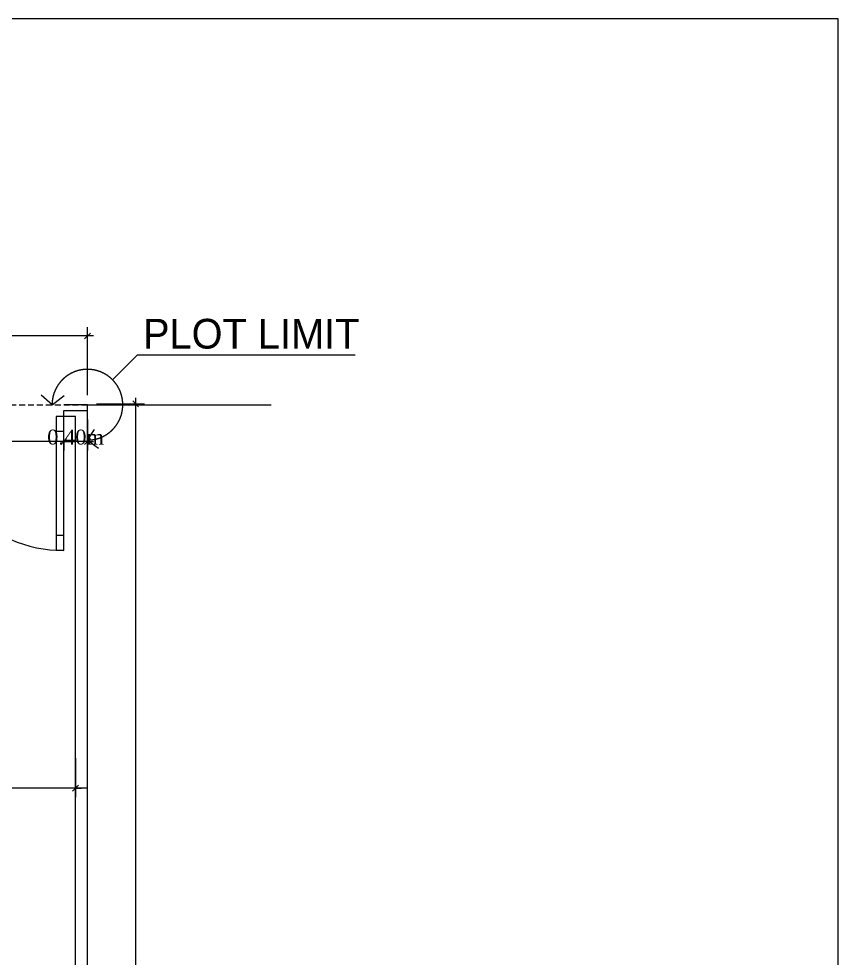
# Model space of a CAD drawing. Header units: millimetres. Extents: x -9083 to 924194, y -232449 to 321637.
# Drawn here: x 661432 to 675218, y 260947 to 276755 of the extents above; entities that cross this region are included whole.
import ezdxf

# ---------------------------------------------------------------- set-up
doc = ezdxf.new("R2010")
doc.units = ezdxf.units.MM
doc.header["$LTSCALE"] = 400
doc.header["$MEASUREMENT"] = 0
doc.header["$PDMODE"] = 3
doc.linetypes.add('( Hidden )', pattern=[0.375, 0.25, -0.125])
doc.linetypes.add('HIDDEN', pattern=[0.375, 0.25, -0.125])
doc.layers.get('0').update_dxf_attribs({"lineweight": 0, "true_color": 0xff1414})
doc.layers.get('Defpoints').update_dxf_attribs({"color": 8, "lineweight": 5})
doc.layers.add('-Wall', color=12, linetype='Continuous')
doc.layers.add('REV. CLOUD', color=2, linetype='Continuous')
for name, color, linetype, lineweight in [('A-DOOR', 2, 'Continuous', 9), ('AR-dim-in', 134, 'Continuous', 0), ('AR-Parapet', 2, 'Continuous', 18), ('AR-PlotLimit', 30, 'HIDDEN', 0), ('DIM-OUT', 3, 'Continuous', 5), ('P-visible0', 111, 'Continuous', 18)]:
    doc.layers.add(name, color=color, linetype=linetype, lineweight=lineweight)
doc.styles.add('ms-100', font='simplex.shx', dxfattribs={"width": 0.8})
doc.styles.add('ROMAN', font='times.ttf')
doc.styles.add('XREF$0$STANDARD', font='verdana.ttf')
doc.dimstyles.new('ms-100', dxfattribs={"dimtxt": 0.4, "dimasz": 0.1, "dimexe": 0.1, "dimexo": 0.1, "dimgap": 0, "dimtad": 0, "dimdec": 0, "dimlfac": 100, "dimdsep": 46, "dimtxsty": 'ms-100', "dimblk": 'OPEN90', "dimcen": 0.15, "dimdle": 0.1, "dimse1": 1, "dimse2": 1, "dimclrd": 250, "dimclre": 250, "dimadec": 0, "dimazin": 0, "dimtfac": 1, "dimtdec": 0, "dimtix": 1, "dimtmove": 1, "dimatfit": 3, "dimldrblk": 'ARCHTICK', "dimfxl": 1, "dimtolj": 1, "dimtzin": 0, "dimlwd": -1, "dimlwe": -1, "dimarcsym": 0})
doc.dimstyles.new('SITE DIM', dxfattribs={"dimscale": 0, "dimtxt": 250, "dimasz": 100, "dimexe": 150, "dimexo": 150, "dimgap": 0, "dimtad": 0, "dimlfac": 0.001, "dimzin": 0, "dimdsep": 46, "dimtxsty": 'ROMAN', "dimblk": 'OBLIQUE', "dimcen": 150, "dimdle": 100, "dimclrd": 1, "dimclre": 1, "dimclrt": 3, "dimadec": 0, "dimazin": 0, "dimtfac": 100, "dimtix": 1, "dimtofl": 0, "dimtmove": 0, "dimatfit": 0, "dimldrblk": 'OBLIQUE', "dimfxl": 150, "dimtvp": 0.285714, "dimtolj": 1, "dimtzin": 0, "dimarcsym": 0})

# ---------------------------------------------------------------- blocks, each defined once
blk = doc.blocks.new('plot limits')
at = {"lineweight": 15}
for p, q in [((-20401.66, -13362.229), (-20401.24, -13361.809)), ((-20401.24, -13361.809), (-20397.575, -13361.809)), ((-20402.675, -13362.65), (-20402.859, -13362.489)), ((-20402.675, -13362.65), (-20402.474, -13362.493)), ((-20402.081, -13363.244), (-20401.962, -13363.068)), ((-20402.081, -13363.244), (-20401.894, -13363.379))]:
    blk.add_line(p, q, dxfattribs=at)
blk.add_arc((-20402.081, -13362.65), 0.595, 270, 180, dxfattribs=at)
blk = doc.blocks.new('_Oblique')
at = {"color": 0, "linetype": 'ByBlock', "lineweight": -2}
blk.add_line((-0.5, -0.5), (0.5, 0.5), dxfattribs=at)
blk = doc.blocks.new('*D208')
at = {"layer": 'Defpoints', "color": 0, "transparency": 16777216}
for p in [(662587, 271417), (601587, 270274), (662587, 270274)]:
    blk.add_point(p, dxfattribs=at)
at = {"layer": 'DIM-OUT', "color": 1, "lineweight": -2, "transparency": 16777216}
for p, q in [((601587, 270424), (601587, 271567)), ((662587, 270424), (662587, 271567)), ((601487, 271417), (631537, 271417)), ((662687, 271417), (632637, 271417))]:
    blk.add_line(p, q, dxfattribs=at)
at = {"layer": 'DIM-OUT', "color": 1, "lineweight": -2, "transparency": 16777216, "xscale": 100, "yscale": 100, "zscale": 100, "rotation": 180}
blk.add_blockref('_Oblique', (601587, 271417), dxfattribs=at)
at = {"layer": 'DIM-OUT', "color": 1, "lineweight": -2, "transparency": 16777216, "xscale": 100, "yscale": 100, "zscale": 100}
blk.add_blockref('_Oblique', (662587, 271417), dxfattribs=at)
at = {"layer": 'DIM-OUT', "color": 3, "transparency": 16777216, "insert": (632087, 271490), "char_height": 250, "attachment_point": 5, "style": 'ROMAN'}
blk.add_mtext('\\A1;61.00m', dxfattribs=at)
blk = doc.blocks.new('*D210')
at = {"layer": 'Defpoints', "color": 0, "transparency": 16777216}
for p in [(662587, 270274), (662587, 194061), (663398, 194061)]:
    blk.add_point(p, dxfattribs=at)
at = {"layer": 'DIM-OUT', "color": 1, "lineweight": -2, "transparency": 16777216}
for p, q in [((663398, 270374), (663398, 232523)), ((662737, 270274), (663548, 270274)), ((663398, 193961), (663398, 231812)), ((662737, 194061), (663548, 194061))]:
    blk.add_line(p, q, dxfattribs=at)
at = {"layer": 'DIM-OUT', "color": 1, "lineweight": -2, "transparency": 16777216, "xscale": 100, "yscale": 100, "zscale": 100}
for p, rotation in [((663398, 270274), 90), ((663398, 194061), 270)]:
    blk.add_blockref('_Oblique', p, dxfattribs=dict(at, rotation=rotation))
at = {"layer": 'DIM-OUT', "color": 3, "transparency": 16777216, "insert": (663326, 232167), "char_height": 250, "attachment_point": 5, "rotation": 90, "style": 'ROMAN'}
blk.add_mtext('\\A1;7620', dxfattribs=at)
blk = doc.blocks.new('*D212')
at = {"layer": 'Defpoints', "color": 0, "transparency": 16777216}
for p in [(662587, 270160), (662187, 269811), (662587, 269640)]:
    blk.add_point(p, dxfattribs=at)
at = {"layer": 'DIM-OUT', "color": 1, "lineweight": -2, "transparency": 16777216}
for p, q in [((662587, 270010), (662587, 269490)), ((662187, 269640), (662087, 269640)), ((662187, 269661), (662187, 269490)), ((662587, 269640), (662687, 269640))]:
    blk.add_line(p, q, dxfattribs=at)
at = {"layer": 'DIM-OUT', "color": 1, "lineweight": -2, "transparency": 16777216, "xscale": 100, "yscale": 100, "zscale": 100}
blk.add_blockref('_Oblique', (662187, 269640), dxfattribs=at)
at = {"layer": 'DIM-OUT', "color": 1, "lineweight": -2, "transparency": 16777216, "xscale": 100, "yscale": 100, "zscale": 100, "rotation": 180}
blk.add_blockref('_Oblique', (662587, 269640), dxfattribs=at)
at = {"layer": 'DIM-OUT', "color": 3, "transparency": 16777216, "insert": (662387, 269713), "char_height": 250, "attachment_point": 5, "style": 'ROMAN'}
blk.add_mtext('\\A1;0.40m', dxfattribs=at)
blk = doc.blocks.new('_Open90')
at = {"color": 0, "linetype": 'ByBlock', "lineweight": -2}
for p, q in [((0, 0), (-1, 0)), ((-0.5, 0.5), (0, 0)), ((0, 0), (-0.5, -0.5))]:
    blk.add_line(p, q, dxfattribs=at)
blk = doc.blocks.new('*D228')
at = {"layer": 'AR-dim-in', "color": 250, "transparency": 16777216}
for p, q in [((662387, 263807), (662486, 263807)), ((662587, 263807), (662488, 263807))]:
    blk.add_line(p, q, dxfattribs=at)
at = {"layer": 'Defpoints', "color": 0, "linetype": 'Continuous', "transparency": 16777216}
for p in [(662387, 263807), (662387, 263146), (662587, 263146)]:
    blk.add_point(p, dxfattribs=at)
at = {"layer": 'AR-dim-in', "color": 250, "linetype": 'Continuous', "transparency": 16777216, "xscale": 0.1, "yscale": 0.1, "zscale": 0.1, "rotation": 180}
blk.add_blockref('_Open90', (662387, 263807), dxfattribs=at)
at = {"layer": 'AR-dim-in', "color": 250, "linetype": 'Continuous', "transparency": 16777216, "xscale": 0.1, "yscale": 0.1, "zscale": 0.1}
blk.add_blockref('_Open90', (662587, 263807), dxfattribs=at)
at = {"layer": 'AR-dim-in', "color": 0, "linetype": 'Continuous', "transparency": 16777216, "insert": (662487, 263807), "char_height": 0.4, "attachment_point": 5, "style": 'ms-100'}
blk.add_mtext('\\A1;20000', dxfattribs=at)
blk = doc.blocks.new('_ArchTick')
at = {"color": 0, "linetype": 'ByBlock', "const_width": 0.15}
blk.add_lwpolyline([(-0.5, -0.5), (0.5, 0.5)], dxfattribs=at)
blk = doc.blocks.new('Double-Glass 1 - 1830 x 2134mm-227683-G_F')
at = {"layer": 'A-DOOR', "lineweight": 18}
for p, q in [((-915.5, 917.1), (-915.5, 1019.1)), ((-915.5, 1019.1), (-864, 1019.1)), ((-864, 917.1), (-864, 1019.1)), ((864, 916.6), (864, 1018.6)), ((914.9, 1018.6), (864, 1018.6)), ((914.9, 916.6), (914.9, 1018.6)), ((-915.5, 917.1), (-864, 917.1)), ((864, 916.6), (914.9, 916.6)), ((-915.5, 204.4), (-864, 204.4)), ((-915.5, 102.8), (-915.5, 204.4)), ((-864, 102.8), (-864, 204.4)), ((914.9, 204.4), (864, 204.4)), ((864, 102.4), (864, 204.4)), ((914.9, 102.4), (914.9, 204.4)), ((-915.5, 102.8), (-864, 102.8)), ((914.9, 102.4), (864, 102.4))]:
    blk.add_line(p, q, dxfattribs=at)
at = {"layer": 'A-DOOR'}
for p, q in [((-915.5, 204.4), (-915.5, 917.1)), ((-864, 204.4), (-864, 917.1)), ((864, 204.4), (864, 916.6)), ((914.9, 204.4), (914.9, 916.6))]:
    blk.add_line(p, q, dxfattribs=at)
for centre, radius, start, end in [((-915, 102.7), 916.2, 357.01098, 90.03335), ((914.8, 102.4), 916.1, 89.99407, 182.96901)]:
    blk.add_arc(centre, radius, start, end, dxfattribs=at)
blk = doc.blocks.new('*D257')
at = {"layer": 'Defpoints', "color": 0, "transparency": 16777216}
for p in [(657687, 269961), (662187, 269811), (662187, 269640)]:
    blk.add_point(p, dxfattribs=at)
at = {"layer": 'DIM-OUT', "color": 1, "lineweight": -2, "transparency": 16777216}
for p, q in [((657687, 269811), (657687, 269490)), ((657587, 269640), (659474, 269640)), ((662287, 269640), (660400, 269640)), ((662187, 269661), (662187, 269490))]:
    blk.add_line(p, q, dxfattribs=at)
at = {"layer": 'DIM-OUT', "color": 1, "lineweight": -2, "transparency": 16777216, "xscale": 100, "yscale": 100, "zscale": 100, "rotation": 180}
blk.add_blockref('_Oblique', (657687, 269640), dxfattribs=at)
at = {"layer": 'DIM-OUT', "color": 1, "lineweight": -2, "transparency": 16777216, "xscale": 100, "yscale": 100, "zscale": 100}
blk.add_blockref('_Oblique', (662187, 269640), dxfattribs=at)
at = {"layer": 'DIM-OUT', "color": 3, "transparency": 16777216, "insert": (659937, 269713), "char_height": 250, "attachment_point": 5, "style": 'ROMAN'}
blk.add_mtext('\\A1;4.50m', dxfattribs=at)
blk = doc.blocks.new('*D258')
at = {"layer": 'AR-dim-in', "color": 250, "transparency": 16777216}
for p, q in [((662187, 269640), (662386, 269640)), ((662587, 269640), (662388, 269640))]:
    blk.add_line(p, q, dxfattribs=at)
at = {"layer": 'Defpoints', "color": 0, "linetype": 'Continuous', "transparency": 16777216}
for p in [(662587, 270160), (662187, 269811), (662587, 269640)]:
    blk.add_point(p, dxfattribs=at)
at = {"layer": 'AR-dim-in', "color": 250, "linetype": 'Continuous', "transparency": 16777216, "xscale": 0.1, "yscale": 0.1, "zscale": 0.1, "rotation": 180}
blk.add_blockref('_Open90', (662187, 269640), dxfattribs=at)
at = {"layer": 'AR-dim-in', "color": 250, "linetype": 'Continuous', "transparency": 16777216, "xscale": 0.1, "yscale": 0.1, "zscale": 0.1}
blk.add_blockref('_Open90', (662587, 269640), dxfattribs=at)
at = {"layer": 'AR-dim-in', "color": 0, "linetype": 'Continuous', "transparency": 16777216, "insert": (662387, 269640), "char_height": 0.4, "attachment_point": 5, "style": 'ms-100'}
blk.add_mtext('\\A1;40000', dxfattribs=at)
blk = doc.blocks.new('*D263')
at = {"layer": 'Defpoints', "color": 0, "linetype": 'ByBlock', "transparency": 16777216}
for p in [(654687, 264461), (662387, 264461), (654687, 263807)]:
    blk.add_point(p, dxfattribs=at)
at = {"layer": 'P-visible0', "color": 1, "linetype": 'ByBlock', "lineweight": -2, "transparency": 16777216}
for p, q in [((654687, 264311), (654687, 263657)), ((662387, 264311), (662387, 263657)), ((654587, 263807), (658078, 263807)), ((662487, 263807), (658996, 263807))]:
    blk.add_line(p, q, dxfattribs=at)
at = {"layer": 'P-visible0', "color": 1, "linetype": 'ByBlock', "lineweight": -2, "transparency": 16777216, "xscale": 100, "yscale": 100, "zscale": 100, "rotation": 180}
blk.add_blockref('_Oblique', (654687, 263807), dxfattribs=at)
at = {"layer": 'P-visible0', "color": 1, "linetype": 'ByBlock', "lineweight": -2, "transparency": 16777216, "xscale": 100, "yscale": 100, "zscale": 100}
blk.add_blockref('_Oblique', (662387, 263807), dxfattribs=at)
at = {"layer": 'P-visible0', "color": 3, "linetype": 'ByBlock', "transparency": 16777216, "insert": (658537, 263879), "char_height": 250, "attachment_point": 5, "style": 'ROMAN'}
blk.add_mtext('\\A1;7.70m', dxfattribs=at)

msp = doc.modelspace()

# ---------------------------------------------------------------- linework, layer by layer
at = {"layer": '-Wall', "ltscale": 0.02}
msp.add_lwpolyline([(675218.28376, 276754.70342), (564302.39933, 276754.70342), (564302.39933, 184157.19153), (675218.28376, 184157.19153)], close=True, dxfattribs=at)
at = {"layer": 'AR-dim-in', "linetype": 'Continuous'}
msp.add_line((662586.8647, 270160.4877), (662586.86631, 270260.51725), dxfattribs=at)
msp.add_line((662586.8647, 270160.4877), (662586.86631, 270260.51725), dxfattribs=at)
at = {"layer": 'AR-Parapet', "linetype": '( Hidden )'}
msp.add_line((601586.8647, 270260.51725), (665592.13106, 270260.54681), dxfattribs=at)
at = {"layer": 'AR-Parapet', "linetype": 'Continuous'}
msp.add_line((662586.8647, 270260.51725), (665679.5669, 270260.51725), dxfattribs=at)
for points in [[(662386.8647, 194060.51725), (662586.8647, 194060.51725), (662586.8647, 270260.51725), (662186.8647, 270260.51725)], [(662386.8647, 194060.51725), (662386.8647, 194060.51725), (662386.8647, 270060.51725), (662186.8647, 270060.51725)]]:
    msp.add_lwpolyline(points, dxfattribs=at)
at = {"layer": 'REV. CLOUD', "linetype": 'Continuous'}
for p, q in [((662186.8647, 269960.18237), (662186.8647, 270160.4877)), ((662186.8647, 270160.4877), (662586.8647, 270160.4877)), ((662186.8647, 269960.18237), (662186.8647, 270160.4877)), ((662186.8647, 270160.4877), (662586.8647, 270160.4877))]:
    msp.add_line(p, q, dxfattribs=at)

# ---------------------------------------------------------------- block references
at = {"layer": 'A-DOOR', "xscale": 2.458463724356186, "yscale": 2.458463724356186, "zscale": 2.458463724356186, "rotation": 180}
msp.add_blockref('Double-Glass 1 - 1830 x 2134mm-227683-G_F', (659936.05936, 270313.20123), dxfattribs=at)
at = {"layer": 'AR-PlotLimit', "lineweight": 15, "xscale": 1000.000000014552, "yscale": 1000.000000014552, "zscale": 1000.000000014552}
msp.add_blockref('plot limits', (21064667.73735, 13632910.3963), dxfattribs=at)

# ---------------------------------------------------------------- texts
at = {"layer": 'AR-PlotLimit', "lineweight": 15, "insert": (665342.38323, 271451.95833), "char_height": 500, "width": 4789.0153379, "attachment_point": 5, "style": 'XREF$0$STANDARD'}
msp.add_mtext('{\\fStylus BT|b0|i0|c0|p34;PLOT LIMIT}', dxfattribs=at)

# ---------------------------------------------------------------- dimensions: what is measured, and where the dimension line sits
at = {"layer": 'AR-dim-in', "linetype": 'Continuous'}
for base, p1, p2, picture, middle in [((662586.8647, 269640.1932), (662186.8647, 269810.73734), (662586.8647, 270160.4877), '*D258', (662386.8647, 269640.1932)), ((662386.8647, 263806.53749), (662586.8647, 263145.82959), (662386.8647, 263145.82959), '*D228', (662486.8647, 263806.53749))]:
    dim = msp.add_linear_dim(base=base, p1=p1, p2=p2, dimstyle='ms-100', override={"dimfxl": 0.08, "dimfxlon": 1, "dimarcsym": 1}, dxfattribs=at)
    dim.commit()
    dim.dimension.update_dxf_attribs({"geometry": picture, "text_midpoint": middle})
at = {"layer": 'DIM-OUT'}
for base, p1, p2, picture, middle in [((662586.8647, 271417.09361), (601586.8647, 270274.14697), (662586.8647, 270274.14697), '*D208', (632086.8647, 271489.96414)), ((662586.8647, 269640.1932), (662186.8647, 269810.73734), (662586.8647, 270160.4877), '*D212', (662386.8647, 269713.06373)), ((662186.8647, 269640.1932), (657686.8647, 269960.79302), (662186.8647, 269810.73734), '*D257', (659936.8647, 269713.06373))]:
    dim = msp.add_linear_dim(base=base, p1=p1, p2=p2, dimstyle='SITE DIM', override={"dimscale": 1, "dimpost": 'm'}, dxfattribs=at)
    dim.commit()
    dim.dimension.update_dxf_attribs({"geometry": picture, "text_midpoint": middle})
dim = msp.add_linear_dim(base=(663398.4173, 194060.51725), p1=(662586.8647, 270274.14697), p2=(662586.8647, 194060.51725), angle=90, text='7620', dimstyle='SITE DIM', override={"dimscale": 1, "dimpost": 'm'}, dxfattribs=at)
dim.commit()
dim.dimension.update_dxf_attribs({"geometry": '*D210', "text_midpoint": (663325.54677, 232167.33211)})
at = {"layer": 'P-visible0', "linetype": 'ByBlock'}
dim = msp.add_linear_dim(base=(654686.8647, 263806.53749), p1=(662386.8647, 264460.79302), p2=(654686.8647, 264460.79302), dimstyle='SITE DIM', override={"dimscale": 1, "dimpost": 'm'}, dxfattribs=at)
dim.commit()
dim.dimension.update_dxf_attribs({"geometry": '*D263', "text_midpoint": (658536.8647, 263879.40802)})

doc.saveas('drawing.dxf')
